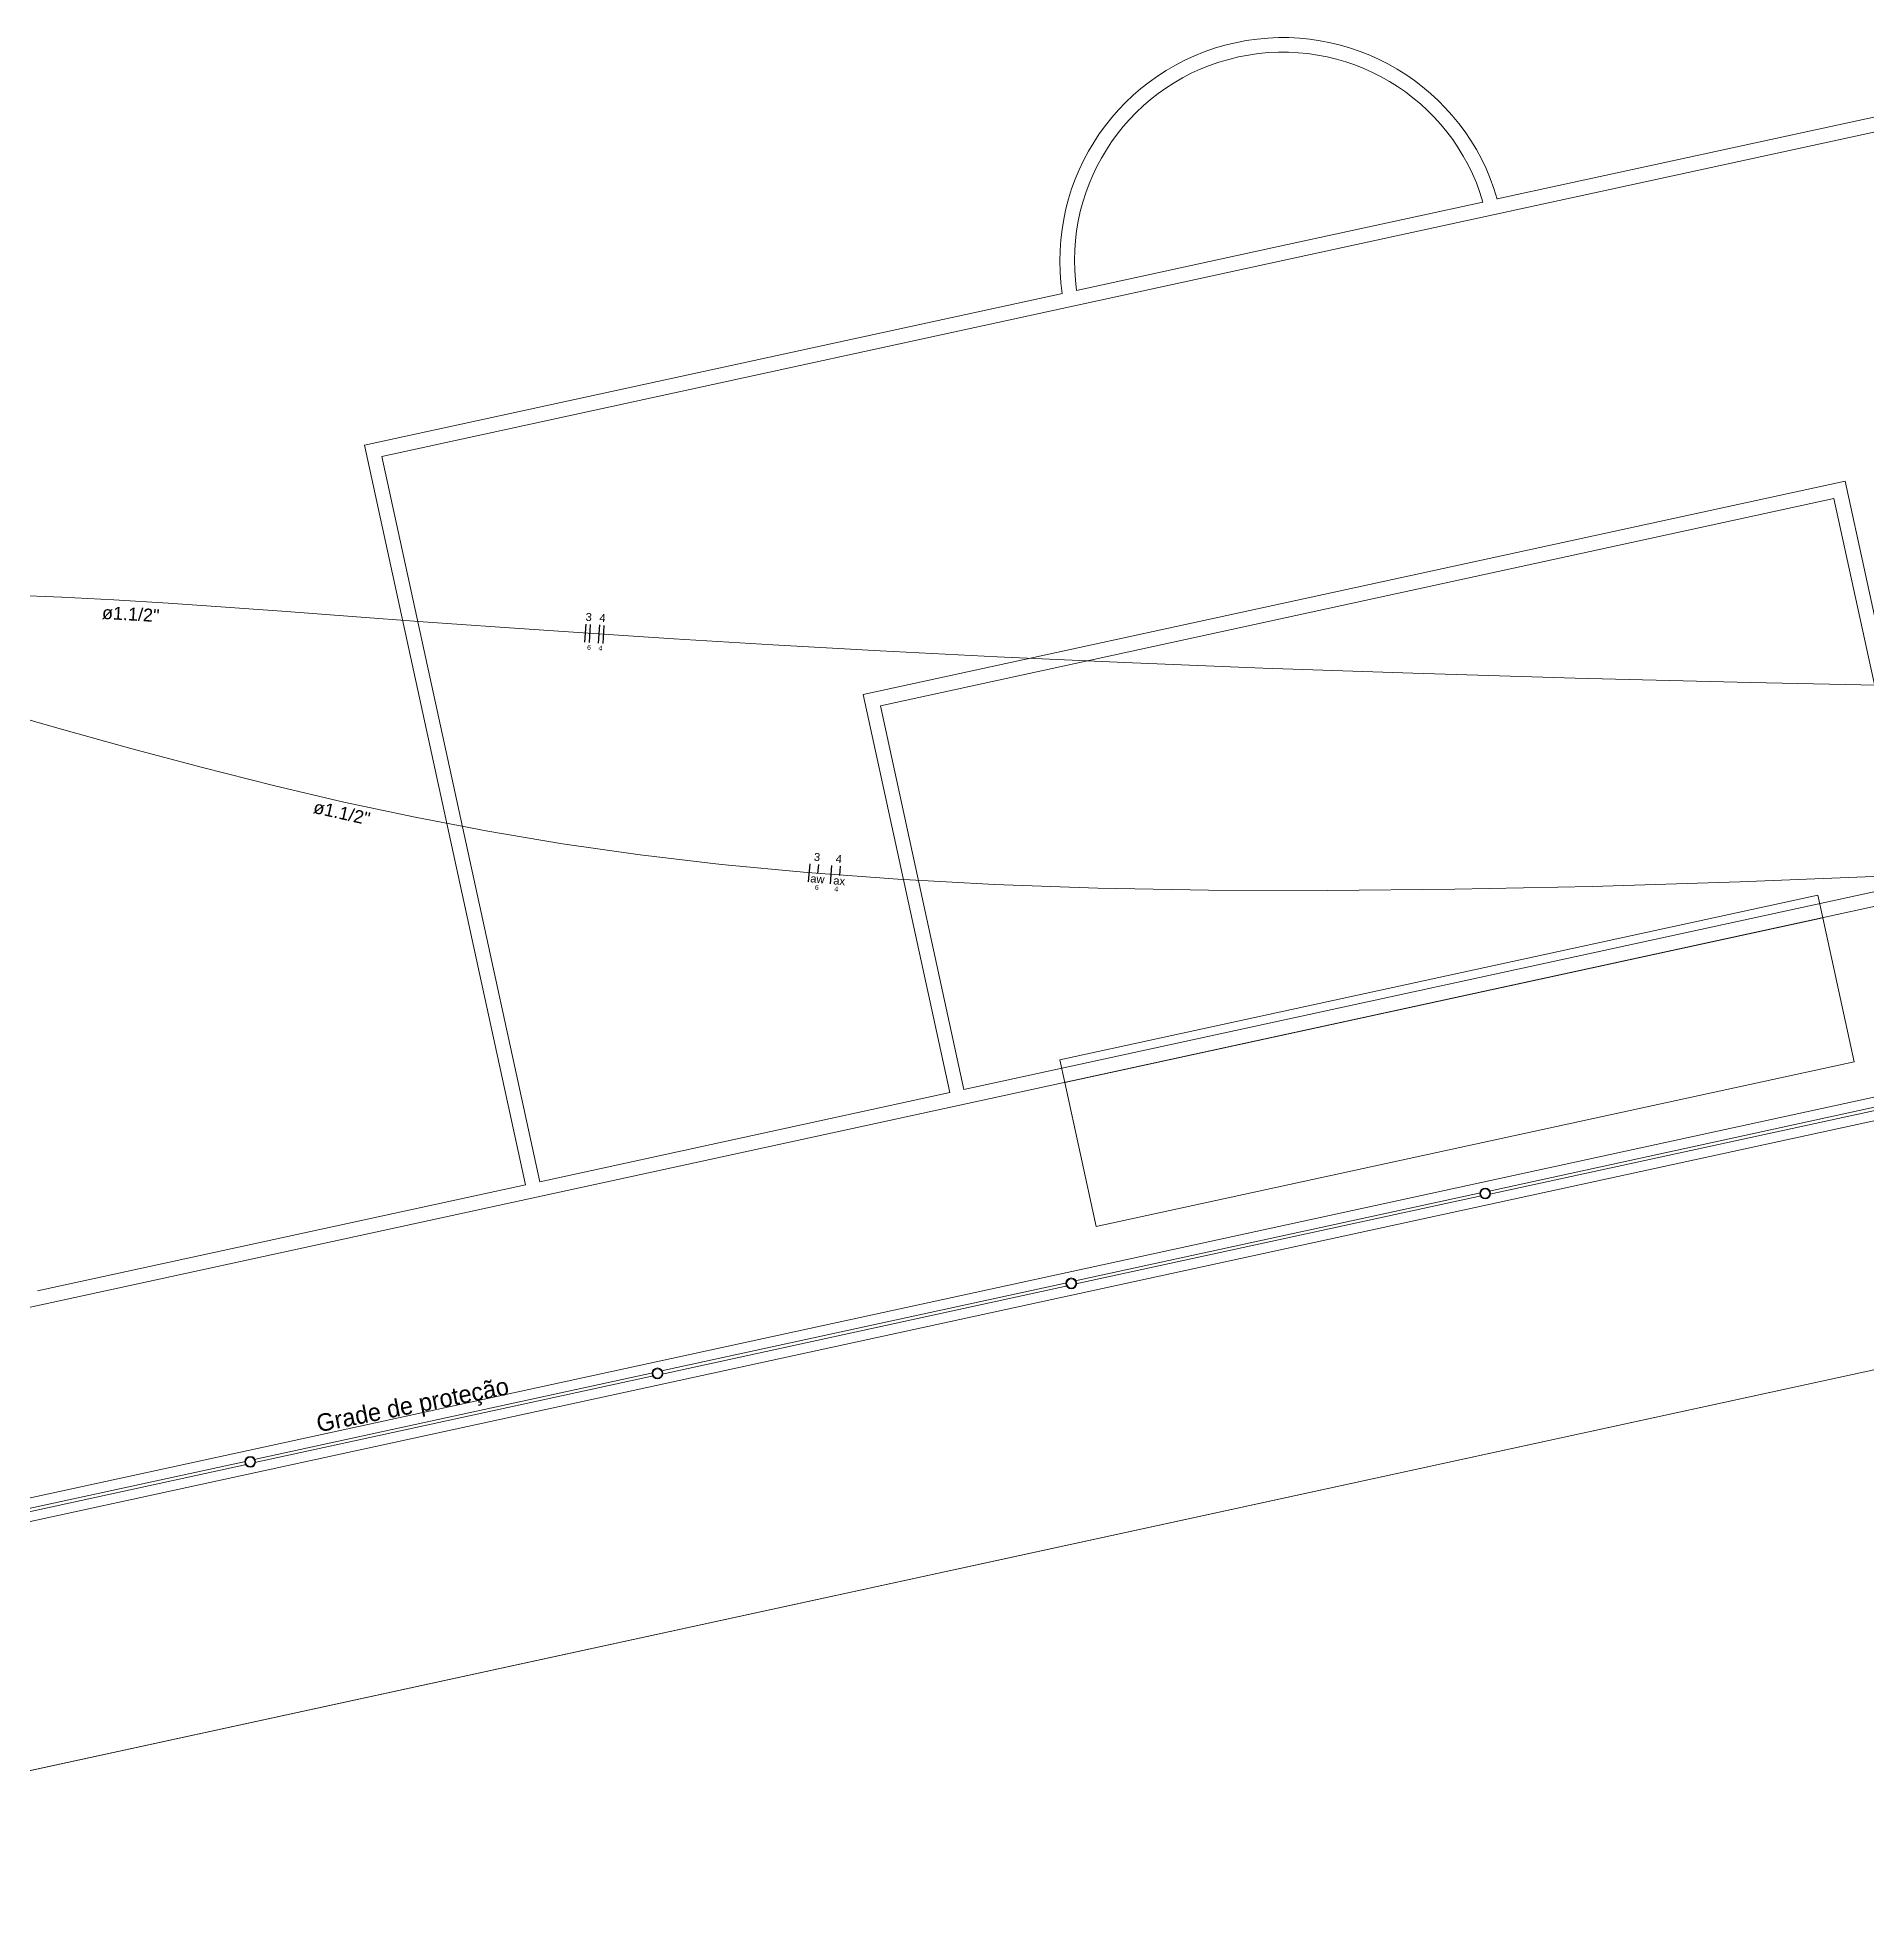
# Model space of a CAD drawing. Header units: millimetres. Extents: x -395 to 1008, y 9 to 692.
# Drawn here: x -114.61 to -99.58, y 47.94 to 63.37 of the extents above; entities that cross this region are included whole.
import ezdxf

# ---------------------------------------------------------------- set-up
doc = ezdxf.new("R2010")
doc.units = ezdxf.units.MM
doc.header["$LTSCALE"] = 0.1
doc.header["$MEASUREMENT"] = 0
for name, color, linetype, lineweight in [('.10 ultra fina', 240, 'Continuous', 5), ('.20', 130, 'Continuous', 5), ('.25', 70, 'Continuous', 5), ('.30', 50, 'Continuous', 5), ('.40 Interno parede', 27, 'Continuous', 5)]:
    doc.layers.add(name, color=color, linetype=linetype, lineweight=lineweight)
doc.styles.add('Arial', font='arial.ttf')
doc.styles.add('MicrosoftHimalaya', font='himalaya.ttf')

# ---------------------------------------------------------------- blocks, each defined once
blk = doc.blocks.new('eeetet')
at = {"layer": '.10 ultra fina', "color": 240, "lineweight": 5}
for p, q in [((596.32, 123.375), (590.585, 122.128)), ((596.228, 123.232), (588.823, 121.622)), ((590.467, 122.103), (588.798, 121.74)), ((588.823, 121.622), (581.418, 120.012)), ((588.798, 121.74), (587.128, 121.377)), ((587.011, 121.351), (581.275, 120.104)), ((581.275, 120.104), (582.597, 114.023)), ((581.418, 120.012), (582.715, 114.049)), ((589.409, 118.931), (593.443, 119.809)), ((593.443, 119.809), (594.155, 116.537)), ((593.352, 119.666), (589.434, 118.814)), ((594.038, 116.511), (593.352, 119.666)), ((585.373, 118.054), (589.409, 118.931)), ((589.434, 118.814), (585.516, 117.962)), ((602.361, 118.198), (577.929, 112.886)), ((586.085, 114.782), (585.373, 118.054)), ((585.516, 117.962), (586.202, 114.807)), ((604.159, 116.828), (576.862, 110.892)), ((603.87, 116.96), (577.009, 111.12)), ((586.202, 114.807), (594.038, 116.511)), ((593.219, 116.406), (586.991, 115.051)), ((593.26, 116.219), (593.219, 116.406)), ((587.031, 114.865), (593.26, 116.219)), ((593.26, 116.219), (593.517, 115.035)), ((606.773, 115.349), (573.086, 108.025)), ((573.232, 108.056), (606.539, 115.299)), ((586.991, 115.051), (587.031, 114.865)), ((593.517, 115.035), (587.289, 113.681)), ((587.289, 113.681), (587.031, 114.865)), ((582.715, 114.049), (586.085, 114.782)), ((593.86, 114.699), (590.517, 113.972)), ((593.865, 114.674), (590.523, 113.947)), ((582.597, 114.023), (578.588, 113.152)), ((590.447, 113.957), (587.117, 113.233)), ((590.452, 113.932), (587.122, 113.208)), ((587.046, 113.217), (583.716, 112.493)), ((587.052, 113.192), (583.721, 112.468)), ((583.645, 112.478), (580.369, 111.765)), ((583.651, 112.453), (580.374, 111.74)), ((580.298, 111.75), (576.975, 111.027)), ((580.304, 111.725), (576.98, 111.002))]:
    blk.add_line(p, q, dxfattribs=at)
for centre, radius in [((590.485, 113.952), 0.0446), ((590.485, 113.952), 0.0382), ((587.084, 113.213), 0.0446), ((587.084, 113.213), 0.0382), ((583.683, 112.473), 0.0446), ((583.683, 112.473), 0.0382), ((580.336, 111.746), 0.0446), ((580.336, 111.746), 0.0382)]:
    blk.add_circle(centre, radius, dxfattribs=at)
for radius, start, end in [(1.833, 16.0217, 188.5133), (1.713, 16.2852, 188.2499)]:
    blk.add_arc((588.823, 121.622), radius, start, end, dxfattribs=at)
at = {"layer": '.10 ultra fina', "color": 240, "lineweight": 5, "insert": (580.905, 111.945), "char_height": 0.144, "width": 1.96406, "attachment_point": 7, "rotation": 11.2657, "line_spacing_factor": 0.9, "style": 'MicrosoftHimalaya'}
blk.add_mtext('Grade de proteção', dxfattribs=at)

msp = doc.modelspace()

# ---------------------------------------------------------------- linework, layer by layer
at = {"layer": '.20', "color": 130, "lineweight": 20}
for points in [[(-98.979, 58.034), (-100.534, 58.066), (-101.976, 58.102), (-103.309, 58.142), (-104.542, 58.185), (-105.678, 58.23), (-106.724, 58.277), (-107.686, 58.326), (-108.57, 58.375), (-109.382, 58.424), (-110.128, 58.473), (-110.813, 58.52), (-111.443, 58.566), (-112.025, 58.609), (-112.565, 58.649), (-113.067, 58.685), (-113.539, 58.718), (-113.985, 58.745), (-114.413, 58.767), (-114.827, 58.783)], [(-99.318, 56.48), (-100.623, 56.428), (-101.836, 56.39), (-102.964, 56.366), (-104.013, 56.356), (-104.989, 56.359), (-105.898, 56.376), (-106.747, 56.406), (-107.541, 56.448), (-108.287, 56.503), (-108.991, 56.57), (-109.659, 56.65), (-110.297, 56.741), (-110.911, 56.843), (-111.508, 56.958), (-112.094, 57.083), (-112.674, 57.219), (-113.256, 57.366), (-113.844, 57.523), (-114.446, 57.69), (-115.068, 57.868)]]:
    msp.add_lwpolyline(points, dxfattribs=at)
at = {"layer": '.25', "color": 70, "lineweight": 25}
for p, q in [((-110.114, 58.397), (-110.104, 58.546)), ((-110.077, 58.394), (-110.067, 58.544)), ((-110.002, 58.389), (-109.992, 58.539)), ((-109.964, 58.387), (-109.954, 58.536)), ((-108.275, 56.427), (-108.262, 56.576)), ((-108.198, 56.495), (-108.191, 56.57)), ((-108.096, 56.412), (-108.083, 56.561)), ((-108.019, 56.48), (-108.013, 56.555))]:
    msp.add_line(p, q, dxfattribs=at)

# ---------------------------------------------------------------- block references
at = {"layer": '.30'}
msp.add_blockref('eeetet', (-693.2, -60.087), dxfattribs=at)

# ---------------------------------------------------------------- texts
at = {"layer": '.40 Interno parede', "color": 27, "attachment_point": 8, "line_spacing_factor": 0.9, "style": 'Arial'}
for s, insert, char_height, width, rotation in [('ø1.1/2"', (-113.849, 58.573), 0.1059, 0.92508, 356.6438), ('3', (-110.084, 58.571), 0.0653, 0.10011, 356.1854), ('4', (-109.971, 58.564), 0.0653, 0.10011, 356.1854), ('6', (-110.081, 58.334), 0.0406, 0.06118, 356.1854), ('4', (-109.987, 58.328), 0.0406, 0.06118, 356.1854), ('ø1.1/2"', (-112.123, 56.94), 0.1059, 0.92508, 347.3963), ('3', (-108.208, 56.598), 0.0653, 0.10011, 355.1942), ('4', (-108.029, 56.583), 0.0653, 0.10011, 355.1942), ('aw', (-108.205, 56.418), 0.0653, 0.2301, 355.1942), ('6', (-108.209, 56.361), 0.0406, 0.06118, 355.1942), ('ax', (-108.026, 56.402), 0.0653, 0.19011, 355.1942), ('4', (-108.049, 56.347), 0.0406, 0.06118, 355.1942)]:
    msp.add_mtext(s, dxfattribs=dict(at, insert=insert, char_height=char_height, width=width, rotation=rotation))

doc.saveas('drawing.dxf')
